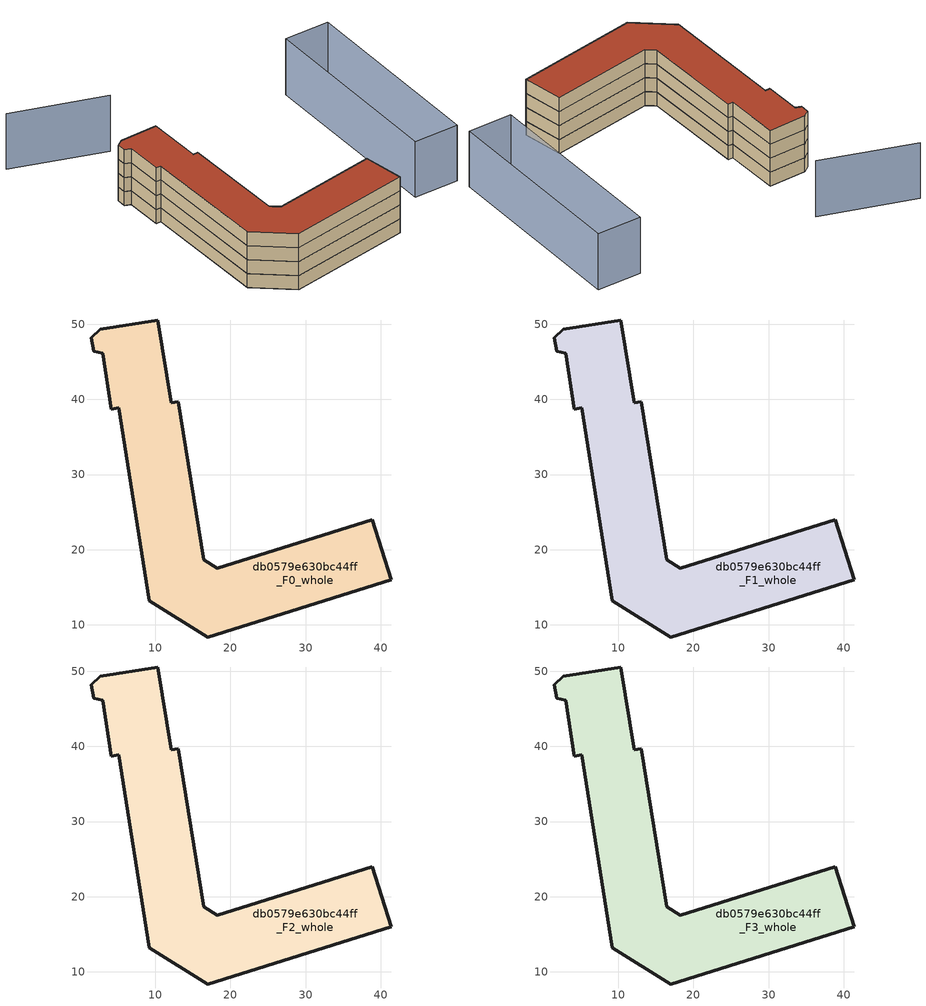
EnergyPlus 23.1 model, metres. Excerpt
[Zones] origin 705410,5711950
db0579e630bc44ff_F0_whole
 floor ground (EU_floor_Construction): 41.36,16.02 38.85,24 18.25,17.57 16.42,18.67 13.02,39.68 12.1,39.53 10.33,50.56 2.68,49.33 1.51,48.24 1.79,46.39 3.01,46.12 4.16,38.72 5.16,38.87 9.18,13.19 16.99,8.39 z0
 wall outside (EU_wall_Construction): 12.1,39.53 13.02,39.68 16.42,18.67 18.25,17.57 38.85,24 41.36,16.02 16.99,8.39 9.18,13.19 5.16,38.87 4.16,38.72 3.01,46.12 1.79,46.39 1.51,48.24 2.68,49.33 10.33,50.56 12.1,39.53 z0:3
db0579e630bc44ff_F1_whole
 floor to db0579e630bc44ff_F0_whole (EU_floor_Construction): 41.36,16.02 38.85,24 18.25,17.57 16.42,18.67 13.02,39.68 12.1,39.53 10.33,50.56 2.68,49.33 1.51,48.24 1.79,46.39 3.01,46.12 4.16,38.72 5.16,38.87 9.18,13.19 16.99,8.39 z3
 wall outside (EU_wall_Construction): 12.1,39.53 13.02,39.68 16.42,18.67 18.25,17.57 38.85,24 41.36,16.02 16.99,8.39 9.18,13.19 5.16,38.87 4.16,38.72 3.01,46.12 1.79,46.39 1.51,48.24 2.68,49.33 10.33,50.56 12.1,39.53 z3:6
db0579e630bc44ff_F2_whole
 floor to db0579e630bc44ff_F1_whole (EU_floor_Construction): 41.36,16.02 38.85,24 18.25,17.57 16.42,18.67 13.02,39.68 12.1,39.53 10.33,50.56 2.68,49.33 1.51,48.24 1.79,46.39 3.01,46.12 4.16,38.72 5.16,38.87 9.18,13.19 16.99,8.39 z6
 wall outside (EU_wall_Construction): 12.1,39.53 13.02,39.68 16.42,18.67 18.25,17.57 38.85,24 41.36,16.02 16.99,8.39 9.18,13.19 5.16,38.87 4.16,38.72 3.01,46.12 1.79,46.39 1.51,48.24 2.68,49.33 10.33,50.56 12.1,39.53 z6:9
db0579e630bc44ff_F3_whole
 floor to db0579e630bc44ff_F2_whole (EU_floor_Construction): 41.36,16.02 38.85,24 18.25,17.57 16.42,18.67 13.02,39.68 12.1,39.53 10.33,50.56 2.68,49.33 1.51,48.24 1.79,46.39 3.01,46.12 4.16,38.72 5.16,38.87 9.18,13.19 16.99,8.39 z9
 wall outside (EU_wall_Construction): 12.1,39.53 13.02,39.68 16.42,18.67 18.25,17.57 38.85,24 41.36,16.02 16.99,8.39 9.18,13.19 5.16,38.87 4.16,38.72 3.01,46.12 1.79,46.39 1.51,48.24 2.68,49.33 10.33,50.56 12.1,39.53 z9:12
 roof outside (EU_roof_Construction): 38.85,24 41.36,16.02 16.99,8.39 9.18,13.19 5.16,38.87 4.16,38.72 3.01,46.12 1.79,46.39 1.51,48.24 2.68,49.33 10.33,50.56 12.1,39.53 13.02,39.68 16.42,18.67 18.25,17.57 z12
shading: 7.58,62.85 -11.58,66.3 / 48.97,24.68 43.6,64.21 / 43.6,64.21 52.61,65.43 / 52.61,65.43 57.97,25.9 / 57.97,25.9 48.97,24.68 z0:12
[Building]
EU S2 Campaign: North Axis=0; Terrain=City; Solar Distribution=FullExterior
[Site:Location]
London: Latitude=51.5; Longitude=-0.5; Time Zone=0; Elevation=25
[SizingPeriod:WeatherFileDays]
AnnualSizingPeriod: Begin Month=1; Begin Day of Month=1; End Month=12; End Day of Month=31; Day of Week for Start Day=Monday; Use Weather File Daylight Saving Period=No; Use Weather File Rain and Snow Indicators=No
[MATERIAL]
EU_InternalMass_Material: Roughness=MediumRough; Thickness=0.1; Conductivity=1; Density=1800; Specific Heat=900; Thermal Absorptance=0.9; Solar Absorptance=0.7; Visible Absorptance=0.7
[MATERIAL:NOMASS] Roughness=MediumRough; Thermal Absorptance=0.9; Solar Absorptance=0.7; Visible Absorptance=0.7
Name | Thermal Resistance
EU_wall_NoMass | 0.635353
EU_roof_NoMass | 0.675062
EU_floor_NoMass | 1.96382
[CONSTRUCTION]
EU_wall_Construction: EU_wall_NoMass
EU_roof_Construction: EU_roof_NoMass
EU_floor_Construction: EU_floor_NoMass
EU_InternalMass_Construction: EU_InternalMass_Material
[ZONE] Type=1; Multiplier=1; Ceiling Height=autocalculate; Floor Area=autocalculate; Part of Total Floor Area=Yes
Name | Volume
db0579e630bc44ff_F0_whole | 1567.24
db0579e630bc44ff_F1_whole; db0579e630bc44ff_F2_whole; db0579e630bc44ff_F3_whole | 1567.25
[INTERNALMASS] Construction=EU_InternalMass_Construction; Surface Area=522.434
Name | Zone or ZoneList
db0579e630bc44ff_F0_whole_EU_InternalMass | db0579e630bc44ff_F0_whole
db0579e630bc44ff_F1_whole_EU_InternalMass | db0579e630bc44ff_F1_whole
db0579e630bc44ff_F2_whole_EU_InternalMass | db0579e630bc44ff_F2_whole
db0579e630bc44ff_F3_whole_EU_InternalMass | db0579e630bc44ff_F3_whole
[OTHEREQUIPMENT] Fuel Type=Electricity; Design Level Calculation Method=Watts/Area; Power per Zone Floor Area=1; Fraction Latent=0; Fraction Radiant=0; Fraction Lost=0; Carbon Dioxide Generation Rate=0; EndUse Subcategory=EU_Step8_InternalGains
Name | Zone or ZoneList or Space or SpaceList | Schedule
EU_Step8_InternalGain_db0579e630bc44ff_F0_whole_f000 | db0579e630bc44ff_F0_whole | EU_Step8_GainSchedule_db0579e630bc44ff_F0_whole_f000
EU_Step8_InternalGain_db0579e630bc44ff_F1_whole_f000 | db0579e630bc44ff_F1_whole | EU_Step8_GainSchedule_db0579e630bc44ff_F1_whole_f000
EU_Step8_InternalGain_db0579e630bc44ff_F2_whole_f000 | db0579e630bc44ff_F2_whole | EU_Step8_GainSchedule_db0579e630bc44ff_F2_whole_f000
EU_Step8_InternalGain_db0579e630bc44ff_F3_whole_f000 | db0579e630bc44ff_F3_whole | EU_Step8_GainSchedule_db0579e630bc44ff_F3_whole_f000
[ZONEVENTILATION:DESIGNFLOWRATE] Schedule=EU_AlwaysOn; Design Flow Rate Calculation Method=AirChanges/Hour; Air Changes per Hour=0.555504; Ventilation Type=Natural; Fan Pressure Rise=0; Fan Total Efficiency=1; Constant Term Coefficient=1; Temperature Term Coefficient=0; Velocity Term Coefficient=0; Velocity Squared Term Coefficient=0; Minimum Indoor Temperature=-100; Maximum Indoor Temperature=100; Delta Temperature=-100; Minimum Outdoor Temperature=-100; Maximum Outdoor Temperature=100; Maximum Wind Speed=40
Name | Zone or ZoneList or Space or SpaceList
EU_ConstantAir_db0579e630bc44ff_F0_whole | db0579e630bc44ff_F0_whole
EU_ConstantAir_db0579e630bc44ff_F1_whole | db0579e630bc44ff_F1_whole
EU_ConstantAir_db0579e630bc44ff_F2_whole | db0579e630bc44ff_F2_whole
EU_ConstantAir_db0579e630bc44ff_F3_whole | db0579e630bc44ff_F3_whole
[HVACTEMPLATE:THERMOSTAT] Constant Heating Setpoint=20; Constant Cooling Setpoint=50
EU_HeatOnly_db0579e630bc44ff_F0_whole; EU_HeatOnly_db0579e630bc44ff_F1_whole; EU_HeatOnly_db0579e630bc44ff_F2_whole; EU_HeatOnly_db0579e630bc44ff_F3_whole
[HVACTEMPLATE:ZONE:IDEALLOADSAIRSYSTEM] System Availability Schedule=EU_AlwaysOn; Maximum Heating Supply Air Temperature=50; Minimum Cooling Supply Air Temperature=13; Maximum Heating Supply Air Humidity Ratio=0.0156; Minimum Cooling Supply Air Humidity Ratio=0.0077; Heating Limit=NoLimit; Cooling Limit=NoLimit; Heating Availability Schedule=EU_AlwaysOn; Cooling Availability Schedule=EU_CoolingOff; Dehumidification Control Type=ConstantSensibleHeatRatio; Cooling Sensible Heat Ratio=0.7; Dehumidification Setpoint=60; Humidification Control Type=None; Humidification Setpoint=30; Outdoor Air Method=None; Outdoor Air Flow Rate per Person=0.00944; Outdoor Air Flow Rate per Zone Floor Area=0; Outdoor Air Flow Rate per Zone=0; Demand Controlled Ventilation Type=None; Outdoor Air Economizer Type=NoEconomizer; Heat Recovery Type=None; Sensible Heat Recovery Effectiveness=0.7; Latent Heat Recovery Effectiveness=0.65
Name | Template Thermostat
db0579e630bc44ff_F0_whole | EU_HeatOnly_db0579e630bc44ff_F0_whole
db0579e630bc44ff_F1_whole | EU_HeatOnly_db0579e630bc44ff_F1_whole
db0579e630bc44ff_F2_whole | EU_HeatOnly_db0579e630bc44ff_F2_whole
db0579e630bc44ff_F3_whole | EU_HeatOnly_db0579e630bc44ff_F3_whole
[SIZING:ZONE] Zone Cooling Design Supply Air Temperature Input Method=SupplyAirTemperature; Zone Cooling Design Supply Air Temperature=13; Zone Heating Design Supply Air Temperature Input Method=SupplyAirTemperature; Zone Heating Design Supply Air Temperature=50; Zone Cooling Design Supply Air Humidity Ratio=0.008; Zone Heating Design Supply Air Humidity Ratio=0.008; Cooling Design Air Flow Method=DesignDay; Cooling Design Air Flow Rate=0; Cooling Minimum Air Flow per Zone Floor Area=0.000762; Cooling Minimum Air Flow=0; Cooling Minimum Air Flow Fraction=0.2; Heating Design Air Flow Method=DesignDay; Heating Design Air Flow Rate=0; Heating Maximum Air Flow per Zone Floor Area=0.002032; Heating Maximum Air Flow=0.141576; Heating Maximum Air Flow Fraction=0.3; Account for Dedicated Outdoor Air System=No; Dedicated Outdoor Air System Control Strategy=NeutralSupplyAir; Dedicated Outdoor Air Low Setpoint Temperature for Design=autosize; Dedicated Outdoor Air High Setpoint Temperature for Design=autosize; Zone Load Sizing Method=Sensible Load Only No Latent Load; Zone Latent Cooling Design Supply Air Humidity Ratio Input Method=HumidityRatioDifference; Zone Cooling Design Supply Air Humidity Ratio Difference=0.005; Zone Latent Heating Design Supply Air Humidity Ratio Input Method=HumidityRatioDifference; Zone Humidification Design Supply Air Humidity Ratio Difference=0.005
db0579e630bc44ff_F0_whole; db0579e630bc44ff_F1_whole; db0579e630bc44ff_F2_whole; db0579e630bc44ff_F3_whole
[SCHEDULE:CONSTANT]
Name | Hourly Value
EU_AlwaysOn | 1
EU_CoolingOff | 0
[SCHEDULE:FILE] Column Number=1; Rows to Skip at Top=0; Number of Hours of Data=8760; Column Separator=Comma; Interpolate to Timestep=No; Minutes per Item=60; Adjust Schedule for Daylight Savings=Yes
Name | File
EU_Step8_GainSchedule_db0579e630bc44ff_F0_whole_f000 | ../../schedules/db0579e630bc44ff/db0579e630bc44ff_F0_whole_f000_gain.csv
EU_Step8_GainSchedule_db0579e630bc44ff_F1_whole_f000 | ../../schedules/db0579e630bc44ff/db0579e630bc44ff_F1_whole_f000_gain.csv
EU_Step8_GainSchedule_db0579e630bc44ff_F2_whole_f000 | ../../schedules/db0579e630bc44ff/db0579e630bc44ff_F2_whole_f000_gain.csv
EU_Step8_GainSchedule_db0579e630bc44ff_F3_whole_f000 | ../../schedules/db0579e630bc44ff/db0579e630bc44ff_F3_whole_f000_gain.csv
